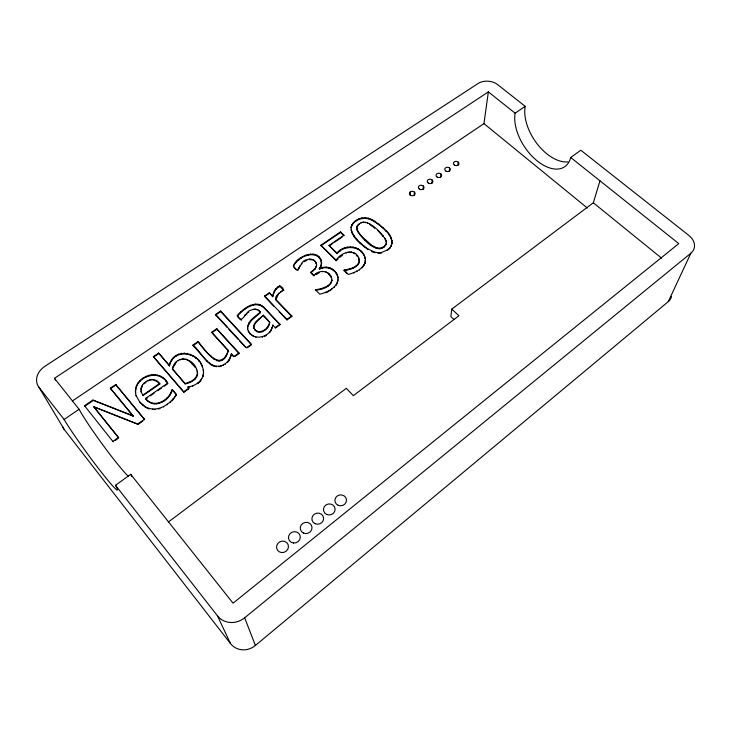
<?xml version="1.0" encoding="UTF-8"?>
<svg xmlns="http://www.w3.org/2000/svg" width="731" height="731" viewBox="0 0 731 731"><rect width="100%" height="100%" fill="white"/><g stroke="black" fill="none" stroke-linecap="round" stroke-linejoin="round"><path stroke-width="1.1" d="M370.626 244.94L370.626 244.364C365.664 239.439 358.629 235.254 356.664 228.145C358.82 237.283 381.536 259.88 386.535 241.979C383.483 233.381 361.836 211.168 356.682 228.73M388.216 249.783C399.555 238.671 380.842 225.239 371.64 220.077L371.64 219.483C364.385 215.517 353.311 218.688 351.108 227.103C351.026 237.228 360.721 243.916 367.903 249.536L367.903 248.96C361.114 243.935 353.703 238.114 351.172 229.708L351.191 230.302M374.701 228.41L372.28 225.751M373.02 246.612L370.626 244.364M374.902 252.789L374.902 252.204L367.903 248.96M375.158 221.986L375.158 221.392L371.64 219.483M375.46 247.882L375.46 247.306L373.02 246.027M377.689 248.613L377.699 248.037L375.46 247.306M377.945 230.576L383.09 236.424L383.108 235.839M374.902 252.204L378.192 252.734L378.183 253.319L381.363 253.109M378.841 224.581L375.158 221.392M379.846 248.805L379.855 248.229L384.013 246.722L386.425 243.706L386.407 244.282M381.947 248.385L381.957 247.809M382.688 227.88L378.841 223.997M384.003 247.297L384.013 246.722M384.835 238.068L386.516 242.564L386.535 241.979M385.584 245.863L385.593 245.278M385.959 240.663L385.968 240.079M386.324 231.535L382.697 227.295M387.403 250.486L387.421 249.911C395.133 245.543 391.825 235.665 386.343 230.941M389.102 234.925L389.111 234.34M389.842 248.376L389.861 247.8M390.994 238.068L391.012 237.484M391.423 246.082L391.441 245.506M391.999 240.947L392.017 240.362M392.136 243.606L392.154 243.021M139.996 402.507L139.785 402.004L145.844 407.505L139.996 402.507L136.076 395.59L136.286 396.092C130.209 378 158.673 365.802 167.673 383.154L145.56 398.486C152.989 409.826 169.382 401.282 172.178 390.381L171.995 389.879C169.099 400.579 153.528 409.113 145.56 398.486M164.173 386.215L167.856 383.656C159.879 368.077 134.641 376.246 135.619 392.849L135.399 392.346M410.21 195.241L410.393 191.851M414.203 195.488L414.404 192.098M423.075 189.402L423.313 186.003M247.718 325.715L247.608 328.968C246.968 321.083 255.384 316.569 260.391 312.046C258.354 309.204 254.516 308.199 251.437 310.063C245.04 310.638 242.372 326.145 237.283 315.536C243.46 308.217 256.179 298.732 264.677 308.08L280.128 324.719L264.768 308.637C256.279 299.29 243.569 308.765 237.401 316.084L241.166 320.114M431.875 183.371L432.158 179.954M440.619 177.222L440.921 173.96M449.282 171.282L449.62 168.011M457.871 165.398L458.236 162.118M599.968 180.813L593.325 202.779L451.804 309.094L450.844 316.55L453.96 319.493M72.406 400.963L483.949 123.621L488.372 91.887L515.117 113.195A38.816 22.314 56.5 0 0 537.386 161.067A38.816 22.314 56.5 0 0 570.701 157.494L580.807 150.211L688.876 235.455A16.045 12.189 17.7 0 1 690.85 253.237L668.28 301.629L255.411 645.464A18.321 17.115 -47.9 0 1 230.512 643.609L64.31 429.609L39.017 387.339A17.827 14.309 -23.9 0 1 44.929 366.286L477.955 83.581A14.127 10.234 5.6 0 1 497.784 84.723L525.196 106.351A38.624 22.652 56.6 0 0 536.993 143.669A38.624 22.652 56.6 0 0 567.813 161.898M316.432 266.587L316.386 266.011L314.951 268.615L310.648 272.718C313.425 270.845 316.742 268.396 316.587 264.677L316.633 265.252C316.724 260.419 310.903 257.668 306.837 259.77C299.39 259.907 299.546 277.131 293.341 265.938C297.654 253.776 324.445 247.051 321.01 266.294L321.631 262.712M346.878 273.604L344.338 270.561C349.838 269.675 356.536 268.167 359.177 262.712C359.88 247.599 341.861 250.441 336.187 260.163L336.214 260.739L338.252 258.747M359.177 262.712L359.405 260.565M190.033 386.918L188.123 387.366L187.958 386.863C196.383 386.142 205.128 378.905 203.3 369.758L203.574 372.371M364.943 263.352L365.39 260.391L364.943 263.352L362.631 267.217M172.406 368.936L184.98 383.428C190.69 382.313 198.558 378.329 197.279 371.33C199.207 378.466 190.983 382.88 185.144 383.939L172.406 368.936C175.065 354.672 193.185 357.103 196.703 369.703L196.548 369.182L197.443 371.841M315.481 289.869L315.527 290.426C321.421 289.184 331.061 287.53 331.883 280.046C330.22 287.128 321.412 288.599 315.481 289.869L319.776 294.182C328.265 292.299 341.002 285.73 337.42 275.103C334.707 268.195 326.035 265.042 319.502 268.615L320.964 265.719M336.306 284.578L336.333 285.145L338.069 279.781M279.26 311.89L286.972 319.913L291.824 316.514L275.852 299.993C273.659 292.263 290.015 291.221 279.763 285.83C275.523 287.685 273.038 292.309 272.709 296.74L269.328 292.775L264.494 296.082L273.851 306.271M276.062 299.189L278.886 293.076M272.709 296.74C273.522 292.501 275.688 288.16 279.845 286.397L279.763 285.83M250.157 333.574L250.258 334.113L248.33 331.042C254.132 342.227 271.585 336.717 272.764 325.057L275.176 327.598L280.055 324.171M211.725 332.212L228.2 350.332C221.31 373.075 205.722 351.2 198.11 341.523L192.975 345.041C201.345 351.629 207.622 369.064 221.036 365.829C226.491 364.212 230.329 359.323 231.389 353.831L233.874 356.564L238.964 353L216.778 328.749L211.725 332.212L211.862 332.751L216.915 329.288L216.778 328.749M230.877 356.408L231.389 353.831M371.64 220.077C364.394 216.111 353.32 219.282 351.127 227.688L351.108 227.103M253.959 328.438C252.551 322.216 259.724 318.862 263.388 315.198L269.702 322.289C269.547 329.882 257.285 336.991 253.858 327.899C258.043 336.278 269.291 329.06 269.611 321.741M263.388 315.198L255.64 322.782L253.785 326.547L253.684 326.008M169.519 365.911L169.336 365.39C173.064 347.252 198.403 351.364 202.542 367.145C197.973 351.702 173.174 348.057 169.519 365.911L158.627 353.046L153.364 356.618L183.856 392.273L188.817 388.801L188.653 388.289L183.691 391.77L183.856 392.273M172.58 369.447L173.32 366.505M269.428 332.24L269.511 332.769L271.238 330.138L272.115 327.196M198.11 341.523L198.265 342.062C205.868 351.73 221.438 373.596 228.328 350.853L228.2 350.332M297.882 270.488L299.838 265.773M141.11 388.198C143.02 380.385 154.433 376.063 159.669 383.455L159.861 383.967L142.974 395.645L141.156 391.706L141.11 388.198L141.366 392.209L141.156 391.706M141.695 387.859L142.591 384.808M247.818 326.254L251.089 320.745L260.492 312.594L260.391 312.046M227.579 361.754L227.706 362.274L229.36 360.036L230.429 356.911M359.168 262.137C356.527 267.601 349.82 269.109 344.319 269.995L348.294 274.445C354.8 272.608 362.284 269.556 364.943 262.776M173.932 366.24L176.272 362.055M338.024 277.415L338.051 277.981C336.763 269.776 326.775 265.088 319.548 269.182L320.425 267.162M145.643 407.012C157.183 413.061 170.369 404.426 176.363 394.393L172.306 389.66M175.413 396.485L176.363 394.393M321.677 263.288C318.689 247.9 297.791 255.887 293.405 266.504L296.887 269.995M171.758 401.008L174.216 398.103M245.698 314.906L247.151 313.645M39.017 387.339L64.1 419.457A47.506 2.833 53.9 0 0 100.686 471.321A47.506 2.833 53.9 0 0 115.507 485.274L217.436 615.785A19.938 18.513 -41.7 0 0 244.657 617.796L690.85 253.237M365.208 258.025L365.217 258.6C362.147 245.744 344.831 244.172 336.954 253.675L336.927 253.1C345.26 242.317 365.5 246.365 365.39 260.967M339.668 257.486L342.629 255.11M144.756 383.3L146.008 382.304M168.368 522.016L346.33 388.325L353.356 395.654L458.922 315.755L451.804 309.094M115.507 485.274L130.721 474.318L233.061 603.185L678.77 243.606L570.701 157.494M93.842 406.811L138.196 424.327L93.842 406.811L118.504 437.494L112.976 441.378L113.214 441.853L84.504 405.732L92.819 400.085L132.996 415.692L133.216 416.186L92.819 400.085M137.976 423.843L144.473 419.283L115.736 384.524L110.372 388.17L110.609 388.673L133.216 416.186M286.972 319.913L286.899 319.374L291.76 315.966L275.77 299.436M115.059 440.555L117.819 438.618M139.118 423.669L142.828 421.065M234.843 356.5L239.074 353.53L238.964 353M247.325 347.737L251.51 344.804M275.258 328.137L279.315 325.286M145.761 398.98L147.607 397.71M150.367 395.791L154.049 393.232M157.732 390.683L161.414 388.134M159.669 383.455L142.764 395.142L142.974 395.645M311.315 273.376L313.974 276.035L313.928 275.468C319.465 268.487 332.24 270.899 331.911 280.613M283.665 289.823L283.482 290.554L283.409 289.997M211.771 364.787L211.908 365.308L207.366 361.543L193.13 345.571L198.265 342.062M264.585 296.64L269.419 293.332M336.954 253.675L328.996 245.424L344.018 235.181L340.536 231.864L320.836 245.241L336.214 260.739M329.973 245.369L332.788 243.45M334.661 242.171L342.172 237.054M153.565 357.139L158.819 353.576M215.736 314.96L220.725 311.57L220.598 311.022L215.599 314.412L215.736 314.96L227.268 327.47M64.1 419.457L79.076 409.287A47.213 3.628 53.9 0 0 102.989 445.115A47.213 3.628 53.9 0 0 128.482 476.548M515.117 113.195L525.196 106.351M93.075 400.588L84.769 406.226L84.504 405.732M110.609 388.673L115.973 385.027L115.736 384.524M320.872 245.817L340.555 232.449L340.536 231.864M55.556 380.239L54.469 378.302L488.372 91.887M330.412 290.399L331.837 288.928M319.401 272.672L316.084 274.573L316.039 274.006M387.421 249.911L381.372 252.533L378.192 252.734M305.147 261.314L306.892 260.346M328.164 291.678L325.779 292.82L325.743 292.263M158.106 409.031L159.961 408.611M219.656 366.651L221.173 366.341L221.036 365.829M351.547 251.912L351.565 252.487L348.13 252.533L348.111 251.957M155.347 409.479L152.615 409.543L152.413 409.058M377.699 248.037L379.855 248.229M311.452 259.852L309.679 259.642L309.624 259.066M212.684 365.646L215.791 366.642M371.485 251.528L374.053 252.469M153.702 380.111L156.809 381.326L159.861 383.967M146.666 407.852L149.115 408.894L148.914 408.401M195.232 366.916L195.387 367.437L189.64 361.416L185.711 358.93M353.146 252.953L354.709 253.812L354.699 253.237M370.626 225.221L372.271 226.345M593.325 202.779L661.518 258.098M483.949 123.621L587.331 208.024M331.408 277.04L331.445 277.606L327.57 272.626M260.492 312.594L258.363 310.136M340.555 232.449L344.045 235.775M328.996 245.424L336.927 253.1M320.836 245.241L336.187 260.163M310.593 272.151L313.928 275.468M279.845 286.397L283.738 290.381M269.328 292.775L272.626 296.183M264.494 296.082L286.899 319.374M263.48 315.746L269.702 322.289M220.598 311.022L251.409 344.274L246.384 347.792L215.599 314.412M220.725 311.57L250.742 343.972M228.803 329.142L238.032 339.147M239.567 340.82L245.726 347.49M216.915 329.288L239.074 353.53M212.611 333.574L228.328 350.853M231.508 354.352L233.381 356.408M158.627 353.046L169.336 365.39M153.364 356.618L183.691 391.77M172.489 390.171L176.536 394.895M316.377 263.388L316.422 263.964L314.75 260.912M115.973 385.027L144.683 419.768L144.473 419.283M110.372 388.17L132.996 415.692M94.098 407.304L118.742 437.97L118.504 437.494M54.469 378.302L79.076 409.287M356.299 255.128L357.486 256.645M187.958 386.863L188.817 388.801M217.436 615.785L230.512 643.609M135.518 389.093L135.728 389.596M142.591 404.873L142.801 405.367M136.377 385.95L136.587 386.452M137.931 383.062L138.141 383.574M147.525 400.497L147.726 400.99M149.617 402.004L149.828 402.498M140.188 380.431L140.398 380.942M143.925 383.282L144.135 383.793M151.847 402.991L152.048 403.485M154.214 403.466L154.405 403.96M143.13 378.055L143.34 378.567M147.9 380.549L148.101 381.061M146.072 376.31L146.273 376.821M156.644 403.439L156.836 403.941M149.864 379.8L150.065 380.312M159.093 402.927L159.285 403.421M148.95 375.149L149.151 375.661M244.657 617.796L255.411 645.464M151.719 379.499L151.92 380.01M163.516 406.537L163.707 407.039M161.551 401.922L161.743 402.415M151.82 374.564L152.021 375.076M154.734 374.555L154.926 375.067M156.617 380.824L156.809 381.326M164.027 400.433L164.21 400.926M167.326 404.225L167.509 404.718M157.604 375.131L157.805 375.643M167.225 397.673L167.408 398.176M160.363 376.31L160.555 376.821M170.387 401.776L170.57 402.269M169.574 394.703L169.766 395.197M163.04 378.174L163.232 378.685M172.772 399.245L172.955 399.747M165.681 380.824L165.864 381.335M171.145 391.962L171.328 392.465M171.995 389.879L172.178 390.381M174.672 396.778L174.855 397.28M170.268 362.667L170.451 363.188M171.584 360.081L171.758 360.602M174.618 364.157L174.791 364.678M173.439 357.697L173.612 358.217M175.997 355.568L176.171 356.098M184.98 383.428L185.144 383.939M178.254 360.374L178.428 360.895M178.666 354.078L178.839 354.608M180.128 359.323L180.292 359.844M181.992 358.729L182.156 359.25L184.02 359.122L183.856 358.601M189.493 382.085L189.658 382.596M181.416 353.201L181.58 353.731M192.737 385.74L192.902 386.242M247.498 328.429L248.439 331.572M193.167 380.047L193.331 380.559M184.258 352.927L184.422 353.457M187.191 353.265L187.355 353.786M189.475 360.895L189.64 361.416M194.949 378.576L195.104 379.087M197.544 383.19L197.699 383.702L200.166 381.591L201.82 378.658M196.246 376.958L196.411 377.47M197.087 375.213L197.242 375.725M190.124 354.188L190.288 354.718M193.349 364.522L193.514 365.043M197.443 373.34L197.598 373.852M192.975 355.695L193.13 356.225M195.734 357.797L195.89 358.318M192.975 345.041L193.13 345.571M198.421 360.474L198.567 360.995M202.98 375.935L203.127 376.447L203.483 372.911M200.76 363.535L200.915 364.056M202.386 366.633L203.446 370.27M198.302 341.733L198.457 342.272M207.22 361.013L207.366 361.543M209.477 363.216L209.623 363.736M210.61 355.467L210.756 355.988M214.082 365.792L214.229 366.313M213.717 358.61L213.854 359.131M216.431 366.286L216.568 366.807M216.568 360.319L216.705 360.84M218.761 366.295L218.898 366.816M218.048 360.63L218.185 361.151M219.528 360.529L219.665 361.05M221.146 359.944L221.283 360.465M223.229 364.952L223.357 365.463M223.028 358.802L223.165 359.332M359.414 261.141L358.656 257.595M225.285 363.727L225.413 364.239M224.773 357.231L224.901 357.761M226.427 354.709L226.555 355.229M226.244 355.147L226.372 355.668M229.232 359.515L229.36 360.036M237.283 315.536L237.401 316.084M241.34 319.374L241.458 319.913M240.563 312.155L240.673 312.704M244.867 314.988L244.976 315.536M249.015 322.837L249.125 323.376M245.241 308.336L245.351 308.884M251.802 335.017L253.84 336.68L253.73 336.141M248.494 311.826L248.595 312.375M250.989 320.196L251.089 320.745M255.823 336.9L255.923 337.439M254.315 324.107L254.425 324.655M250.669 305.247L250.77 305.796M255.046 329.736L255.146 330.275M253.666 317.537L253.767 318.086M253.118 304.434L253.218 304.982M255.539 322.243L255.64 322.782M257.093 331.298L257.193 331.837M254.342 309.122L254.443 309.67M255.704 309.103L255.804 309.652M259.386 331.856L259.487 332.395M257.038 309.423L257.138 309.971M255.64 304.059L255.74 304.617M261.881 331.417L261.981 331.956M259.286 318.606L259.386 319.155M262.292 336.817L262.383 337.347M259.679 311.287L259.779 311.835M258.07 304.206L258.171 304.763M264.366 336.05L264.467 336.589L266.367 335.483L266.276 334.944M260.364 304.909L260.455 305.467M264.54 329.992L264.631 330.531M266.568 328.228L266.66 328.776M262.557 306.198L262.648 306.746M264.677 308.08L264.768 308.637M267.985 326.218L268.076 326.757M271.146 329.599L271.238 330.138M272.764 325.057L272.846 325.597M273.549 292.893L273.632 293.451M274.673 290.39L274.755 290.956M276.4 297.042L276.482 297.599M277.46 294.913L277.533 295.47M276.035 288.498L276.117 289.065M277.716 287.036L277.789 287.594M278.849 286.305L278.931 286.872M280.658 291.578L280.731 292.144M282.129 290.618L282.203 291.185M291.76 315.966L291.824 316.514M296.484 261.698L296.539 262.274M298.586 268.021L298.65 268.597M298.76 259.441L298.824 260.017M301.19 257.559L301.245 258.134M301.793 263.306L301.848 263.882M304.215 261.223L304.27 261.799M305.951 255L306.006 255.576M308.235 254.306L308.29 254.891M312.238 271.018L312.283 271.585M310.565 253.959L310.611 254.534M312.283 259.386L312.338 259.962M314.951 268.615L314.997 269.182M313.042 254.022L313.087 254.598M313.581 259.98L313.626 260.556M315.829 289.622L315.874 290.18M315.308 254.562L315.353 255.137M315.765 262.127L315.81 262.703M317.391 255.576L317.437 256.152M319.502 268.615L319.548 269.182M319.219 268.332L319.264 268.907M321.85 288.462L321.896 289.019M319.301 257.102L319.337 257.678M321.11 259.706L321.156 260.282M322.609 267.519L322.645 268.085M322.654 271.228L322.7 271.804M325.14 287.256L325.176 287.813M325.935 271.749L325.971 272.316M327.991 285.62L328.027 286.186M326.364 267.117L326.401 267.683M328.383 267.382L328.42 267.948M328.913 290.737L328.95 291.303M329.206 273.997L329.242 274.564M331.508 281.609L331.545 282.166M330.439 268.03L330.476 268.606M330.576 275.569L330.613 276.135M330.64 283.098L330.668 283.665M332.495 269.145L332.523 269.721M334.405 286.817L334.433 287.384M334.487 270.808L334.524 271.375M336.251 272.882L336.278 273.458M337.42 275.103L337.448 275.669M337.521 282.221L337.548 282.787M338.526 251.802L338.554 252.378M340.043 250.696L340.061 251.272M343.981 270.232L343.999 270.808M344.319 269.995L344.338 270.561M345.078 247.855L345.105 248.439M346.293 252.506L346.311 253.081M346.722 269.638L346.741 270.205M347.508 247.115L347.536 247.699M349.866 268.825L349.884 269.392M350.231 246.767L350.25 247.352M349.921 251.784L349.939 252.359M353.155 267.628L353.174 268.204M351.894 224.682L351.903 225.276M352.095 232.559L352.114 233.143M353.95 272.599L353.959 273.166M353.073 246.904L353.091 247.489M353.502 222.462L353.521 223.056M353.914 235.693L353.932 236.277M355.787 247.599L355.805 248.174M356.07 265.993L356.079 266.559M356.819 226.446L356.829 227.039L357.66 224.91M356.637 239.119L356.646 239.704M355.951 220.424L355.96 221.018M356.847 271.164L356.865 271.731M358.464 248.979L358.473 249.554M358.455 263.589L358.473 264.156M357.167 230.027L357.185 230.612M359.25 223.512L359.259 224.097M358.894 218.816L358.903 219.41M359.551 269.474L359.561 270.041M358.3 232.065L358.309 232.65M360.264 242.847L360.273 243.423M360.063 234.331L360.063 234.916M362.028 267.4L362.028 267.975M361.242 222.471L361.242 223.065M361.187 251.181L361.196 251.766M363.106 253.346L363.106 253.931M361.927 217.92L361.936 218.514M364.157 246.256L364.166 246.84M363.819 265.143L363.828 265.709M363.252 222.06L363.252 222.653M365.052 217.737L365.061 218.331M365.098 239.512L365.098 240.097M364.449 255.658L364.449 256.234M365.326 222.224L365.326 222.809M367.501 222.9L367.51 223.494M368.287 218.258L368.287 218.852M369.804 224.079L369.804 224.664M671.542 296.42A14.912 11.705 18.9 0 1 668.28 301.629M64.31 429.609A16.457 13.569 -25.8 0 1 62.601 426.493M130.721 474.318A47.213 3.628 53.9 0 1 131.763 476.502M410.383 195.168A2.851 2.23 2.7 0 0 415.071 194.062A2.851 2.23 2.7 0 0 411.407 191.412A2.851 2.23 2.7 0 0 410.383 195.168M419.329 189.046A2.833 2.211 3.2 0 0 423.989 187.949A2.833 2.211 3.2 0 0 420.334 185.327A2.833 2.211 3.2 0 0 419.329 189.046M428.202 182.978A2.823 2.193 3.7 0 0 432.843 181.891A2.823 2.193 3.7 0 0 429.179 179.287A2.823 2.193 3.7 0 0 428.202 182.978M437.001 176.957A2.814 2.175 4.1 0 0 441.615 175.879A2.814 2.175 4.1 0 0 437.951 173.293A2.814 2.175 4.1 0 0 437.001 176.957M445.736 170.99A2.805 2.156 4.5 0 0 450.314 169.921A2.805 2.156 4.5 0 0 446.659 167.353A2.805 2.156 4.5 0 0 445.736 170.99M454.39 165.06A2.796 2.138 4.9 0 0 458.949 164.009A2.796 2.138 4.9 0 0 455.285 161.46A2.796 2.138 4.9 0 0 454.39 165.06M338.133 505.285A5.811 5.464 -7.9 0 0 346.476 499.858A5.811 5.464 -7.9 0 0 337.439 495.846A5.811 5.464 -7.9 0 0 338.133 505.285M326.684 514.45A5.848 5.51 -11.2 0 0 335.109 508.968A5.848 5.51 -11.2 0 0 326.053 504.911A5.848 5.51 -11.2 0 0 326.684 514.45M315.125 523.707A5.894 5.556 -14.9 0 0 323.632 518.169A5.894 5.556 -14.9 0 0 314.549 514.076A5.894 5.556 -14.9 0 0 315.125 523.707M303.447 533.054A5.939 5.601 -18.7 0 0 312.027 527.462A5.939 5.601 -18.7 0 0 302.926 523.332A5.939 5.601 -18.7 0 0 303.447 533.054M293.414 542.996A5.985 5.647 -22.5 0 0 299.938 535.129A5.985 5.647 -22.5 0 0 289.796 533.913A5.985 5.647 -22.5 0 0 293.414 542.996M281.49 552.554A6.031 5.684 -26.3 0 0 288.105 544.604A6.031 5.684 -26.3 0 0 277.917 543.371A6.031 5.684 -26.3 0 0 281.49 552.554"/></g></svg>
